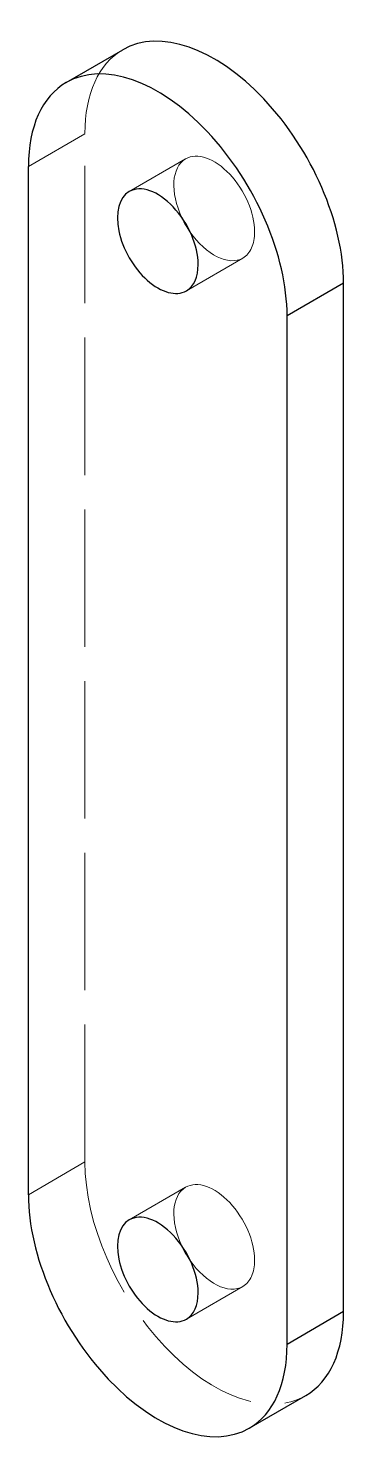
# Model space of a CAD drawing. Header units: millimetres. Extents: x -14 to 14, y -107 to 17.
import ezdxf

# ---------------------------------------------------------------- set-up
doc = ezdxf.new("R2010")
doc.units = ezdxf.units.MM
doc.linetypes.add('ACAD_ISO02W100', pattern=[15, 12, -3])
doc.layers.add('HIDDEN', color=7, linetype='ACAD_ISO02W100', lineweight=13)
doc.layers.add('VISIBLE', color=7, linetype='Continuous', lineweight=25)

msp = doc.modelspace()

# ---------------------------------------------------------------- linework, layer by layer
at = {"layer": 'HIDDEN'}
for p, q in [((-8.84, 7.96), (-13.79, 5.1)), ((-8.84, -81.85), (-8.84, 7.96)), ((-4.97, 2.9), (-0.03, 5.76)), ((0.03, -5.76), (4.97, -2.9)), ((-8.84, -81.85), (-13.79, -84.71)), ((-4.97, -86.91), (-0.03, -84.06)), ((0.03, -95.57), (4.97, -92.72))]:
    msp.add_line(p, q, dxfattribs=at)
for centre, major_axis, start_param, end_param in [((2.47, 1.43), (-8, 13.86), 0, 0.785398), ((2.47, 1.43), (-2.5, 4.33), 3.926991, 6.283185), ((2.47, 1.43), (-2.5, 4.33), 0, 1.428899), ((2.47, 1.43), (-2.5, 4.33), 1.712693, 3.141593), ((2.47, 1.43), (-2.5, 4.33), 3.141593, 3.926991), ((2.47, -88.39), (-8, 13.86), 0.785398, 3.141593), ((2.47, -88.39), (-2.5, 4.33), 0, 1.428899), ((2.47, -88.39), (-2.5, 4.33), 3.926991, 6.283185), ((2.47, -88.39), (-2.5, 4.33), 1.712693, 3.141593), ((2.47, -88.39), (-2.5, 4.33), 3.141593, 3.926991)]:
    msp.add_ellipse(centre, major_axis=major_axis, ratio=0.57735, start_param=start_param, end_param=end_param, dxfattribs=at)
at = {"layer": 'VISIBLE'}
for p, q in [((-10.47, 12.43), (-5.53, 15.29)), ((-13.79, -84.71), (-13.79, 5.1)), ((13.79, -5.1), (8.84, -7.96)), ((13.79, -94.92), (13.79, -5.1)), ((8.84, -97.78), (8.84, -7.96)), ((13.79, -94.92), (8.84, -97.78)), ((5.53, -105.1), (10.47, -102.24))]:
    msp.add_line(p, q, dxfattribs=at)
for centre, major_axis, start_param, end_param in [((2.47, 1.43), (-8, 13.86), 3.926991, 6.283185), ((-2.47, -1.43), (-8, 13.86), 3.926991, 6.283185), ((-2.47, -1.43), (-8, 13.86), 0, 0.785398), ((-2.47, -1.43), (-2.5, 4.33), 0, 3.141593), ((-2.47, -1.43), (-2.5, 4.33), 3.926991, 6.283185), ((2.47, 1.43), (-2.5, 4.33), 1.428899, 1.712693), ((-2.47, -1.43), (-2.5, 4.33), 3.141593, 3.926991), ((-2.47, -91.24), (-8, 13.86), 0.785398, 3.141593), ((-2.47, -91.24), (-2.5, 4.33), 3.926991, 6.283185), ((-2.47, -91.24), (-2.5, 4.33), 0, 3.141593), ((2.47, -88.39), (-2.5, 4.33), 1.428899, 1.712693), ((-2.47, -91.24), (-2.5, 4.33), 3.141593, 3.926991), ((2.47, -88.39), (-8, 13.86), 3.141593, 3.926991), ((-2.47, -91.24), (-8, 13.86), 3.141593, 3.926991)]:
    msp.add_ellipse(centre, major_axis=major_axis, ratio=0.57735, start_param=start_param, end_param=end_param, dxfattribs=at)

doc.saveas('drawing.dxf')
